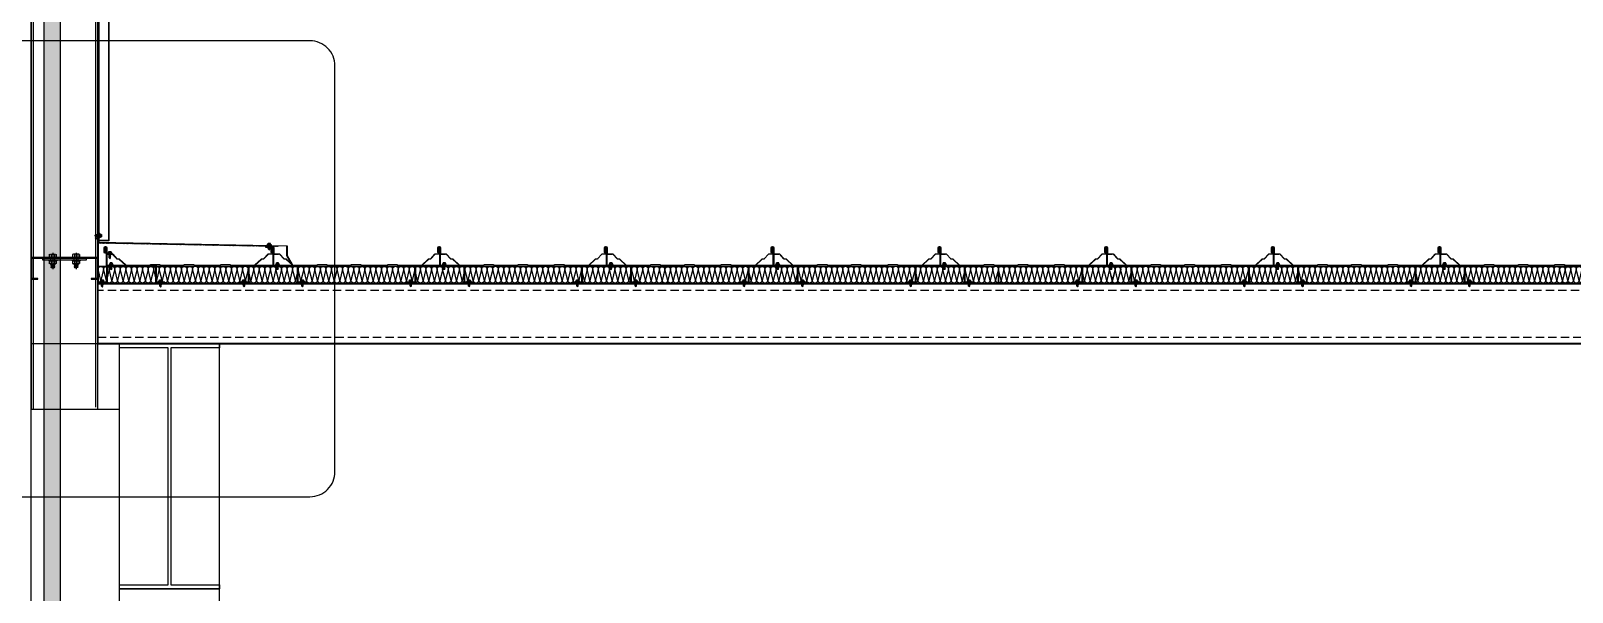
# Model space of a CAD drawing. Header units: inches. Extents: x 340055 to 349452, y -34649 to -30845.
# Drawn here: x 342243.97 to 342290.2, y -32416.53 to -32399.69 of the extents above; entities that cross this region are included whole.
import ezdxf

# ---------------------------------------------------------------- set-up
doc = ezdxf.new("R2010")
doc.units = ezdxf.units.IN
doc.header["$MEASUREMENT"] = 0
for name, pattern in [('CENTER2', [28.575, 19.05, -3.175, 3.175, -3.175]), ('DASHED2', [9.525, 6.35, -3.175]), ('HIDDEN', [0.375, 0.25, -0.125])]:
    doc.linetypes.add(name, pattern=pattern)
for name, color, linetype in [('2', 2, 'Continuous'), ('251', 251, 'Continuous'), ('3', 3, 'Continuous'), ('5', 5, 'Continuous'), ('8', 8, 'Continuous'), ('flashing', 6, 'Continuous'), ('FLAT BAR', 1, 'Continuous'), ('STRUCTURE', 1, 'Continuous')]:
    doc.layers.add(name, color=color, linetype=linetype)

# ---------------------------------------------------------------- blocks, each defined once
blk = doc.blocks.new('*U71')
at = {"layer": '251'}
h = blk.add_hatch(color=256, dxfattribs=at)
h.paths.add_polyline_path([(-0.053, -0.04), (-0.053, -0.043, -0.192582), (-0.048, -0.029, -0.192582), (-0.053, -0.014)])
h.paths.add_polyline_path([(-0.053, 0.014, -0.192582), (-0.048, 0.029, -0.192582), (-0.053, 0.043)])
h = blk.add_hatch(color=256, dxfattribs=at)
h.paths.add_polyline_path([(0.056, -0.04), (0.056, -0.043, -0.192582), (0.062, -0.029, -0.192582), (0.056, -0.014)])
h.paths.add_polyline_path([(0.056, 0.014, -0.192582), (0.062, 0.029, -0.192582), (0.056, 0.043)])
at = {"layer": '5', "linetype": 'CENTER2', "ltscale": 0.2}
blk.add_line((-0.077, 0), (0.194, 0), dxfattribs=at)
at = {"layer": '8'}
for p, q in [((-0.053, 0.04), (-0.053, -0.04)), ((-0.048, 0.058), (-0.006, 0.058)), ((-0.048, 0.029), (-0.006, 0.029)), ((0, 0.043), (0, -0.043)), ((0.044, 0.033), (0, 0.033)), ((0.044, -0.066), (0.044, 0.066)), ((0.044, 0.066), (0.056, 0.066)), ((0.056, -0.066), (0.056, 0.066)), ((0.056, 0.04), (0.056, -0.04)), ((0.062, 0.058), (0.103, 0.058)), ((0.062, 0.029), (0.103, 0.029)), ((0.109, 0.043), (0.109, -0.043)), ((0.117, 0.033), (0.109, 0.033)), ((0.121, 0.027), (0.117, 0.033)), ((0.117, 0.033), (0.117, -0.017)), ((0.117, -0.017), (0.121, 0.027)), ((0.127, 0.033), (0.121, 0.027)), ((0.131, 0.027), (0.127, 0.033)), ((0.164, 0.03), (0.161, 0.027)), ((0.169, 0.027), (0.164, 0.03)), ((0.166, -0.027), (0.167, 0)), ((0.169, 0), (0.167, 0)), ((0.167, 0), (0.169, 0)), ((0.169, 0.027), (0.169, -0.027)), ((-0.048, -0.029), (-0.006, -0.029)), ((-0.048, -0.029), (-0.006, -0.029)), ((-0.048, -0.058), (-0.006, -0.058)), ((0.044, -0.033), (0, -0.033)), ((0.044, -0.066), (0.056, -0.066)), ((0.062, -0.029), (0.103, -0.029)), ((0.062, -0.029), (0.103, -0.029)), ((0.062, -0.058), (0.103, -0.058)), ((0.12, -0.033), (0.109, -0.033)), ((0.126, -0.027), (0.12, -0.033)), ((0.16, -0.033), (0.156, -0.027)), ((0.166, -0.027), (0.16, -0.033)), ((0.166, -0.027), (0.169, -0.027))]:
    blk.add_line(p, q, dxfattribs=at)
for points in [[(0.136, -0.027), (0.13, -0.033), (0.126, -0.027), (0.131, 0.027), (0.137, 0.033), (0.141, 0.027)], [(0.146, -0.027), (0.14, -0.033), (0.136, -0.027), (0.141, 0.027), (0.147, 0.033), (0.151, 0.027)], [(0.156, -0.027), (0.15, -0.033), (0.146, -0.027), (0.151, 0.027), (0.157, 0.033), (0.161, 0.027)]]:
    blk.add_lwpolyline(points, close=True, dxfattribs=at)
for centre, start, end in [((-0.032, 0.043), 136.3972, 223.6028), ((-0.032, 0.014), 136.3972, 180), ((-0.021, 0.043), 316.3972, 43.6028), ((-0.021, 0.014), 0, 43.6028), ((0.077, 0.043), 136.3972, 223.6028), ((0.077, 0.014), 136.3972, 180), ((0.088, 0.043), 316.3972, 43.6028), ((0.088, 0.014), 0, 43.6028), ((-0.032, -0.014), 180, 223.6028), ((-0.032, -0.043), 136.3972, 223.6028), ((-0.021, -0.014), 316.3972, 0), ((-0.021, -0.043), 316.3972, 43.6028), ((0.077, -0.014), 180, 223.6028), ((0.077, -0.043), 136.3972, 223.6028), ((0.088, -0.014), 316.3972, 0), ((0.088, -0.043), 316.3972, 43.6028)]:
    blk.add_arc(centre, 0.0209, start, end, dxfattribs=at)
blk = doc.blocks.new('*U72')
at = {"layer": '251'}
h = blk.add_hatch(color=256, dxfattribs=at)
h.paths.add_polyline_path([(-0.053, -0.04), (-0.053, -0.043, -0.192582), (-0.048, -0.029, -0.192582), (-0.053, -0.014)])
h.paths.add_polyline_path([(-0.053, 0.014, -0.192582), (-0.048, 0.029, -0.192582), (-0.053, 0.043)])
h = blk.add_hatch(color=256, dxfattribs=at)
h.paths.add_polyline_path([(0.056, -0.04), (0.056, -0.043, -0.192582), (0.062, -0.029, -0.192582), (0.056, -0.014)])
h.paths.add_polyline_path([(0.056, 0.014, -0.192582), (0.062, 0.029, -0.192582), (0.056, 0.043)])
at = {"layer": '5', "linetype": 'CENTER2', "ltscale": 0.2}
blk.add_line((-0.077, 0), (0.194, 0), dxfattribs=at)
at = {"layer": '8'}
for p, q in [((-0.053, 0.04), (-0.053, -0.04)), ((-0.048, 0.058), (-0.006, 0.058)), ((-0.048, 0.029), (-0.006, 0.029)), ((0, 0.043), (0, -0.043)), ((0.044, 0.033), (0, 0.033)), ((0.044, -0.066), (0.044, 0.066)), ((0.044, 0.066), (0.056, 0.066)), ((0.056, -0.066), (0.056, 0.066)), ((0.056, 0.04), (0.056, -0.04)), ((0.062, 0.058), (0.103, 0.058)), ((0.062, 0.029), (0.103, 0.029)), ((0.109, 0.043), (0.109, -0.043)), ((0.117, 0.033), (0.109, 0.033)), ((0.121, 0.027), (0.117, 0.033)), ((0.117, 0.033), (0.117, -0.017)), ((0.117, -0.017), (0.121, 0.027)), ((0.127, 0.033), (0.121, 0.027)), ((0.131, 0.027), (0.127, 0.033)), ((0.164, 0.03), (0.161, 0.027)), ((0.169, 0.027), (0.164, 0.03)), ((0.166, -0.027), (0.167, 0)), ((0.169, 0), (0.167, 0)), ((0.167, 0), (0.169, 0)), ((0.169, 0.027), (0.169, -0.027)), ((-0.048, -0.029), (-0.006, -0.029)), ((-0.048, -0.029), (-0.006, -0.029)), ((-0.048, -0.058), (-0.006, -0.058)), ((0.044, -0.033), (0, -0.033)), ((0.044, -0.066), (0.056, -0.066)), ((0.062, -0.029), (0.103, -0.029)), ((0.062, -0.029), (0.103, -0.029)), ((0.062, -0.058), (0.103, -0.058)), ((0.12, -0.033), (0.109, -0.033)), ((0.126, -0.027), (0.12, -0.033)), ((0.16, -0.033), (0.156, -0.027)), ((0.166, -0.027), (0.16, -0.033)), ((0.166, -0.027), (0.169, -0.027))]:
    blk.add_line(p, q, dxfattribs=at)
for points in [[(0.136, -0.027), (0.13, -0.033), (0.126, -0.027), (0.131, 0.027), (0.137, 0.033), (0.141, 0.027)], [(0.146, -0.027), (0.14, -0.033), (0.136, -0.027), (0.141, 0.027), (0.147, 0.033), (0.151, 0.027)], [(0.156, -0.027), (0.15, -0.033), (0.146, -0.027), (0.151, 0.027), (0.157, 0.033), (0.161, 0.027)]]:
    blk.add_lwpolyline(points, close=True, dxfattribs=at)
for centre, start, end in [((-0.032, 0.043), 136.3972, 223.6028), ((-0.032, 0.014), 136.3972, 180), ((-0.021, 0.043), 316.3972, 43.6028), ((-0.021, 0.014), 0, 43.6028), ((0.077, 0.043), 136.3972, 223.6028), ((0.077, 0.014), 136.3972, 180), ((0.088, 0.043), 316.3972, 43.6028), ((0.088, 0.014), 0, 43.6028), ((-0.032, -0.014), 180, 223.6028), ((-0.032, -0.043), 136.3972, 223.6028), ((-0.021, -0.014), 316.3972, 0), ((-0.021, -0.043), 316.3972, 43.6028), ((0.077, -0.014), 180, 223.6028), ((0.077, -0.043), 136.3972, 223.6028), ((0.088, -0.014), 316.3972, 0), ((0.088, -0.043), 316.3972, 43.6028)]:
    blk.add_arc(centre, 0.0209, start, end, dxfattribs=at)
blk = doc.blocks.new('12')
at = {"color": 94, "ltscale": 50}
blk.add_lwpolyline([(319406.46, -42750.216), (319406.64, -42750.216), (319406.64, -42749.606), (319404.68, -42749.606), (319404.68, -42750.216), (319404.86, -42750.216), (319404.86, -42750.236), (319404.68, -42750.236, -0.414214), (319404.66, -42750.216), (319404.66, -42749.606, -0.414214), (319404.68, -42749.586), (319406.64, -42749.586, -0.414214), (319406.66, -42749.606), (319406.66, -42750.216, -0.414214), (319406.64, -42750.236), (319406.46, -42750.236), (319406.46, -42750.216)], format="xyb", dxfattribs=at)
at = {"layer": '5'}
blk.add_lwpolyline([(319405.01, -42749.666), (319406.31, -42749.666), (319406.31, -42749.606), (319405.01, -42749.606)], close=True, dxfattribs=at)
at = {"layer": '8', "color": 2}
for p, q in [((319404.72, -42754.082), (319404.72, -42721.781)), ((319406.6, -42721.781), (319406.6, -42754.142))]:
    blk.add_line(p, q, dxfattribs=at)
blk.add_lwpolyline([(319404.66, -42754.142), (319404.66, -42721.781), (319406.66, -42721.781), (319406.66, -42754.142)], dxfattribs=at)
blk.add_lwpolyline([(319404.01, -42752.178), (319406.66, -42752.178), (319406.66, -42754.142), (319404.01, -42754.142)], close=True, dxfattribs=at)
at = {"layer": '251', "color": 147, "yscale": 1.799999999999272}
for name, p, xscale, zscale, rotation in [('*U71', (319405.31, -42749.586), -1.799999999999272, 1.8, 90.00000005187859), ('*U72', (319406.01, -42749.586), 1.799999999999272, 1.799999999999272, 269.9999999481214)]:
    blk.add_blockref(name, p, dxfattribs=dict(at, xscale=xscale, zscale=zscale, rotation=rotation))
blk = doc.blocks.new('Short_Self_drilling')
at = {"layer": 'STRUCTURE', "color": 1, "linetype": 'Continuous'}
for p, q in [((6.4, 1.7), (-6.4, 1.7)), ((5.1, 3.8), (-5.1, 3.8)), ((-2.6, 2.9), (-5.1, 2.9)), ((-3.4, 3.8), (-3.4, 6.8)), ((3, 7.2), (-3, 7.2)), ((2.6, 2.9), (-2.6, 2.9)), ((-2.1, 2.8), (-2.1, 2.9)), ((6.3, 0), (0, 0)), ((2.2, 2.8), (2.2, 2.9)), ((2.2, -0.5), (2.2, 0)), ((5.1, 2.9), (2.6, 2.9)), ((3.4, 3.8), (3.4, 6.8)), ((3, -1.2), (-2.7, -0.2)), ((3, -2.7), (-2.7, -1.8)), ((3, -4.2), (-2.7, -3.3)), ((3, -5.8), (-2.7, -4.8)), ((3, -7.3), (-2.7, -6.3)), ((-1.9, -8), (-2.7, -7.9)), ((-2.1, -1.4), (-2.1, -0.9)), ((-2.1, -2.9), (-2.1, -2.4)), ((-2.1, -4.4), (-2.1, -3.9)), ((-2.1, -6), (-2.1, -5.4)), ((-2.1, -7.5), (-2.1, -7)), ((-2.1, -12.3), (-2.1, -8.5)), ((3, -8.8), (-1.1, -8.1)), ((2.1, -12.3), (2.1, -9.1)), ((2.2, -2), (2.2, -1.5)), ((2.2, -3.6), (2.2, -3)), ((2.2, -5.1), (2.2, -4.6)), ((2.2, -6.6), (2.2, -6.1)), ((2.2, -8.1), (2.2, -7.6))]:
    blk.add_line(p, q, dxfattribs=at)
blk.add_lwpolyline([(6.4, 1.3), (6.4, 1.7), (2.1, 2.8), (-2.1, 2.8), (-6.4, 1.7), (-6.4, 1.3)], close=True, dxfattribs=at)
for points in [[(-6.4, 1.3, -0.088869), (-6.3, 0), (0, 0)], [(-0.1, 3.8), (-0.3, 6.2, 0.338878), (-3.1, 6.2), (-3.3, 3.8)], [(3.3, 3.8), (3.1, 6.2, 0.338878), (0.3, 6.2), (0.1, 3.8)], [(2.1, -12.3), (0.2, -14.2, -0.333596), (-0.2, -14.2), (-2.1, -12.3)], [(-0.1, -14), (-1, -12.2, -0.148657), (-1.4, -11.2), (-2, -7.7, -0.815006), (-1.2, -7.8, 0.150833), (-0.8, -8.7)], [(2.1, -12.3), (1.7, -11.7, 0.52242), (0.9, -11.7), (-0.2, -14.2)]]:
    blk.add_lwpolyline(points, format="xyb", dxfattribs=at)
for points in [[(3, -1.2), (2.2, -1.5), (-2.1, -0.8), (-2.7, -0.2), (-2.4, 0)], [(3, -2.7), (2.2, -3), (-2.1, -2.4), (-2.7, -1.8), (-2.1, -1.4), (2.2, -2), (3, -2.7)], [(3, -4.2), (2.2, -4.6), (-2.1, -3.9), (-2.7, -3.3), (-2.1, -2.9), (2.2, -3.6), (3, -4.2)], [(3, -5.8), (2.2, -6.1), (-2.1, -5.4), (-2.7, -4.8), (-2.1, -4.4), (2.2, -5.1), (3, -5.8)], [(3, -7.3), (2.2, -7.6), (-2.1, -7), (-2.7, -6.3), (-2.1, -6), (2.2, -6.6), (3, -7.3)], [(-1.8, -8.5), (-2.1, -8.5), (-2.7, -7.9), (-2.1, -7.5), (-1.8, -7.5)], [(-1.3, -7.6), (2.2, -8.1), (3, -8.8)], [(-1.2, 0), (2.2, -0.5), (3, -1.2)], [(3, -8.8), (2.2, -9.1), (-0.8, -8.7)]]:
    blk.add_lwpolyline(points, dxfattribs=at)
for centre, radius, start, end in [((-5, 3.3), 0.455, 109.7949, 250.2674), ((-3, 6.8), 0.429, 90.0311, 180.0311), ((3, 6.8), 0.429, 0.0311, 90.0311), ((5.1, 3.3), 0.435, 279.7276, 80.3347), ((10, 0.2), 3.74, 162.2963, 182.6103)]:
    blk.add_arc(centre, radius, start, end, dxfattribs=at)
blk = doc.blocks.new('A$C5F901649')
at = {"color": 3, "ltscale": 15}
blk.add_lwpolyline([(39.2, 32.6), (34, 32.6, -0.414214), (33.7, 32.9), (33.7, 38.9, 1), (31.7, 38.9), (31.7, 34.1, 0.564916), (32.7, 34.1), (32.7, 36.8), (33, 36.8), (33, 34.1, -0.737932), (31.3, 34.1), (31.3, 38.9, -1), (34, 38.9), (34, 32.9), (39.2, 32.9, -0.207596), (39.9, 32.6), (44.2, 28, 0.207596), (44.5, 27.9), (45.8, 27.9, -0.246585), (46.6, 27.5), (52.9, 21.7, 0.246585), (53.2, 21.6), (76.4, 21.6, 0.095415), (76.5, 21.6), (77.9, 22.2, -0.095415), (78.3, 22.2), (86.4, 22.2, -0.095415), (86.7, 22.2), (88.2, 21.6, 0.095415), (88.3, 21.6), (110.2, 21.6, 0.095415), (110.3, 21.6), (111.8, 22.2, -0.095415), (112.1, 22.2), (120.2, 22.2, -0.095415), (120.6, 22.2), (122, 21.6, 0.095415), (122.1, 21.6), (146.7, 21.6, 0.095415), (146.8, 21.6), (148.3, 22.2, -0.095415), (148.6, 22.2), (156.7, 22.2, -0.095415), (157.1, 22.2), (158.5, 21.6, 0.095415), (158.6, 21.6), (181.8, 21.6, 0.246585), (182.1, 21.7), (188.4, 27.5, -0.246585), (189.2, 27.9), (190.5, 27.9, 0.207596), (190.8, 28), (195.1, 32.6, -0.207596), (195.8, 32.9), (200, 32.9), (200, 38.9, 1), (199.3, 38.9), (199.3, 34.9, 1), (199.5, 34.9, -0.067331), (199.4, 35.9), (199.4, 37.3), (199.7, 37.3), (199.7, 36, 0.039103), (199.9, 34.9, -1), (199, 34.9), (199, 38.9, -1), (200.3, 38.9), (200.3, 32.9, -0.414214), (200, 32.6), (195.8, 32.6, 0.207596), (195.3, 32.4), (191, 27.8, -0.207596), (190.5, 27.6), (189.2, 27.6, 0.246585), (188.6, 27.3), (182.4, 21.5, -0.246585), (181.8, 21.2), (158.6, 21.2, -0.095415), (158.4, 21.3), (157, 21.9, 0.095415), (156.7, 21.9), (148.6, 21.9, 0.095415), (148.4, 21.9), (147, 21.3, -0.095415), (146.7, 21.2), (122.1, 21.2, -0.095415), (121.9, 21.3), (120.5, 21.9, 0.095415), (120.2, 21.9), (112.1, 21.9, 0.095415), (111.9, 21.9), (110.5, 21.3, -0.095415), (110.2, 21.2), (88.3, 21.2, -0.095415), (88, 21.3), (86.6, 21.9, 0.095415), (86.4, 21.9), (78.3, 21.9, 0.095415), (78, 21.9), (76.6, 21.3, -0.095415), (76.4, 21.2), (53.2, 21.2, -0.246585), (52.6, 21.5), (46.4, 27.3, 0.246585), (45.8, 27.6), (44.5, 27.6, -0.207596), (44, 27.8), (39.7, 32.4, 0.207596)], format="xyb", close=True, dxfattribs=at)
at = {"layer": 'FLAT BAR'}
blk.add_lwpolyline([(33.3, 38.9, 1), (32, 38.9), (32, 35), (31.7, 35), (31.7, 38.9, -1), (33.7, 38.9), (33.7, 32.6), (38.8, 32.6), (38.8, 32.2), (33.7, 32.2), (33.7, 21.6), (41.8, 21.6), (41.8, 21.2), (33.3, 21.2)], format="xyb", close=True, dxfattribs=at)
at = {"layer": 'FLAT BAR', "linetype": 'Continuous'}
blk.add_lwpolyline([(66.7, 4.6), (58.3, 4.6), (58.3, 21.2), (8.3, 21.2), (8.3, 4.6), (0, 4.6), (0, 3.6), (9.3, 3.6), (9.3, 20.2), (57.3, 20.2), (57.3, 3.6), (66.7, 3.6)], close=True, dxfattribs=at)
at = {"color": 1}
for p, xscale, yscale, zscale, rotation in [((37.7, 21.6), 0.3199999990920701, 0.3199999990920701, 0.3199999990920701, 359.9688729036745), ((4.2, 4.6), -0.3200000000824856, 0.3199999998323619, 0.32, 0.03112738804631476), ((62.5, 4.6), -0.3200000000824856, 0.3199999998323619, 0.32, 0.03112738804631476)]:
    blk.add_blockref('Short_Self_drilling', p, dxfattribs=dict(at, xscale=xscale, yscale=yscale, zscale=zscale, rotation=rotation))
blk = doc.blocks.new('HFR-1')
at = {"layer": 'STRUCTURE', "color": 1, "linetype": 'Continuous'}
for p, q in [((-5.5, 0), (5.5, 0)), ((-5.2, 0.8), (-3.4, 1.5)), ((5.2, 0.8), (3.4, 1.5)), ((-2.4, -1.2), (-3, -1.6)), ((-3, -1.6), (-2.4, -1.9)), ((-2.4, -1.9), (-3, -2.3)), ((-3, -2.3), (-2.4, -2.6)), ((-2.4, -2.6), (-3, -3)), ((-3, -3), (-2.4, -3.3)), ((-2.4, -3.3), (-3, -3.7)), ((-3, -3.7), (-2.4, -4.1)), ((-2.4, -4.1), (-3, -4.4)), ((-3, -4.4), (-2.4, -4.8)), ((-2.4, -4.8), (-3, -5.1)), ((-3, -5.1), (-2.4, -5.5)), ((-2.4, -5.5), (-3, -5.8)), ((-3, -5.8), (-2.4, -6.2)), ((-2.4, -6.2), (-3, -6.6)), ((-3, -6.6), (-2.4, -6.9)), ((-2.4, -6.9), (-3, -7.3)), ((-3, -7.3), (-2.4, -7.6)), ((-2.4, -7.6), (-3, -8)), ((-3, -8), (-2.4, -8.3)), ((-2.4, -8.3), (-3, -8.7)), ((-3, -8.7), (-2.4, -9)), ((-2.4, -9), (-3, -9.4)), ((-3, -9.4), (-2.4, -9.7)), ((-2.4, -9.7), (-3, -10.1)), ((-3, -10.1), (-2.4, -10.5)), ((-2.4, -10.5), (-3, -10.8)), ((-3, -10.8), (-2.4, -11.2)), ((-2.4, -11.2), (-3, -11.5)), ((-3, -11.5), (-2.4, -11.9)), ((-2.9, -1.6), (2.9, -1.4)), ((-2.9, -2.3), (2.9, -2.1)), ((-2.9, -3), (2.9, -2.8)), ((-2.9, -3.7), (2.9, -3.6)), ((-2.9, -4.4), (2.9, -4.3)), ((-2.9, -5.1), (2.9, -5)), ((-2.9, -5.9), (2.9, -5.7)), ((-2.9, -6.6), (2.9, -6.4)), ((-2.9, -7.3), (2.9, -7.1)), ((-2.9, -8), (2.9, -7.8)), ((-2.9, -8.7), (2.9, -8.5)), ((-2.9, -9.4), (2.9, -9.2)), ((-2.9, -10.1), (1.5, -10)), ((-2.9, -10.8), (1.3, -10.7)), ((-2.9, -11.5), (0.9, -11.4)), ((-2.5, -17.4), (-2.5, -11.8)), ((-2.5, -17.4), (-2, -16.7)), ((-2.5, -17.4), (-0.2, -19.7)), ((2.4, -1.1), (-2.4, -1.2)), ((2.4, -1.8), (-2.4, -1.9)), ((-2.4, -1.9), (2.4, -1.8)), ((-2.4, -2.6), (2.4, -2.5)), ((2.4, -2.5), (-2.4, -2.6)), ((-2.4, -3.3), (2.4, -3.2)), ((2.4, -3.2), (-2.4, -3.3)), ((-2.4, -4.1), (2.4, -3.9)), ((2.4, -3.9), (-2.4, -4.1)), ((-2.4, -4.8), (2.4, -4.6)), ((2.4, -4.6), (-2.4, -4.8)), ((-2.4, -5.5), (2.4, -5.3)), ((2.4, -5.3), (-2.4, -5.5)), ((-2.4, -6.2), (2.4, -6)), ((2.4, -6), (-2.4, -6.2)), ((-2.4, -6.9), (2.4, -6.8)), ((2.4, -6.8), (-2.4, -6.9)), ((-2.4, -7.6), (2.4, -7.5)), ((2.4, -7.5), (-2.4, -7.6)), ((-2.4, -8.3), (2.4, -8.2)), ((2.4, -8.2), (-2.4, -8.3)), ((-2.4, -9), (2.4, -8.9)), ((2.4, -8.9), (-2.4, -9)), ((-2.4, -9.7), (2.4, -9.6)), ((2.4, -9.6), (-2.4, -9.7)), ((1.4, -10.3), (-2.4, -10.5)), ((-2.4, -10.5), (1.4, -10.3)), ((-2.4, -11.2), (1.1, -11.1)), ((1.1, -11.1), (-2.4, -11.2)), ((-2.4, -11.9), (0.4, -11.8)), ((-1, -16.7), (0.2, -19.7)), ((0.1, -19.4), (1.2, -17.3)), ((0.2, -19.7), (2.5, -17.4)), ((1.6, -16.1), (2.3, -10.2)), ((2.2, -10), (2.9, -10)), ((2.2, -11), (2.4, -11)), ((2.4, -11), (2.2, -11)), ((2.2, -11.4), (2.9, -11.4)), ((2.2, -11.7), (2.4, -11.7)), ((2.4, -10.3), (2.3, -10.3)), ((2.3, -10.3), (2.4, -10.3)), ((2.3, -10.7), (2.9, -10.7)), ((2.9, -1.4), (2.4, -1.1)), ((2.4, -1.8), (2.9, -1.4)), ((2.9, -2.1), (2.4, -1.8)), ((2.4, -2.5), (2.9, -2.1)), ((2.9, -2.8), (2.4, -2.5)), ((2.4, -3.2), (2.9, -2.8)), ((2.9, -3.6), (2.4, -3.2)), ((2.4, -3.9), (2.9, -3.6)), ((2.9, -4.3), (2.4, -3.9)), ((2.4, -4.6), (2.9, -4.3)), ((2.9, -5), (2.4, -4.6)), ((2.4, -5.3), (2.9, -5)), ((2.9, -5.7), (2.4, -5.3)), ((2.4, -6), (2.9, -5.7)), ((2.9, -6.4), (2.4, -6)), ((2.4, -6.8), (2.9, -6.4)), ((2.9, -7.1), (2.4, -6.8)), ((2.4, -7.5), (2.9, -7.1)), ((2.9, -7.8), (2.4, -7.5)), ((2.4, -8.2), (2.9, -7.8)), ((2.9, -8.5), (2.4, -8.2)), ((2.4, -8.9), (2.9, -8.5)), ((2.9, -9.2), (2.4, -8.9)), ((2.4, -9.6), (2.9, -9.2)), ((2.9, -10), (2.4, -9.6)), ((2.4, -10.3), (2.9, -10)), ((2.9, -10.7), (2.4, -10.3)), ((2.4, -11), (2.9, -10.7)), ((2.9, -11.4), (2.4, -11)), ((2.4, -11.7), (2.9, -11.4)), ((2.5, -17.4), (2.5, -11.7))]:
    blk.add_line(p, q, dxfattribs=at)
at = {"layer": 'STRUCTURE', "color": 1, "linetype": 'Continuous', "ltscale": 8}
for p in [(-3.4, 1.5), (3.4, 1.5)]:
    blk.add_line(p, (0, 1.5), dxfattribs=at)
at = {"layer": 'STRUCTURE', "color": 1, "linetype": 'DASHED2'}
for p in [(-1.9, 1.5), (1.9, 1.5)]:
    blk.add_line(p, (0, 0), dxfattribs=at)
at = {"layer": 'STRUCTURE', "color": 1, "linetype": 'Continuous', "ltscale": 8}
for centre, start, end in [((-4.7, 0.2), 130.41001, 194.80618), ((4.7, 0.2), 345.19382, 49.58999)]:
    blk.add_arc(centre, 0.801, start, end, dxfattribs=at)
at = {"layer": 'STRUCTURE', "color": 1, "linetype": 'Continuous'}
for centre, radius, start, end in [((-7.3, -9), 9.14, 58.06501, 78.8402), ((5.1, -3.8), 3.83, 84.20393, 134.36205), ((-1.5, -17.1), 0.59, 34.23018, 144.5641), ((0, -19.4), 0.331, 231.63478, 305.42875), ((-0.5, -10.1), 1.93, 296.60409, 355.39217), ((-0.6, -16), 2.2, 324.00482, 357.82685), ((1.9, -10.3), 0.444, 15.97616, 172.6971)]:
    blk.add_arc(centre, radius, start, end, dxfattribs=at)
blk = doc.blocks.new('A$C67844AE1')
at = {"color": 3, "ltscale": 15}
blk.add_lwpolyline([(0.236, 0.467), (0.08, 0.467, -0.414214), (0.07, 0.477), (0.07, 0.657, 1), (0.01, 0.657), (0.01, 0.513, 0.564916), (0.04, 0.513), (0.04, 0.592), (0.05, 0.592), (0.05, 0.513, -0.737932), (0, 0.513), (0, 0.657, -1), (0.08, 0.657), (0.08, 0.477), (0.236, 0.477, -0.207596), (0.258, 0.467), (0.386, 0.33, 0.207596), (0.394, 0.327), (0.434, 0.327, -0.246585), (0.459, 0.314), (0.647, 0.142, 0.246585), (0.655, 0.137), (1.351, 0.137, 0.095415), (1.355, 0.138), (1.398, 0.155, -0.095415), (1.409, 0.157), (1.651, 0.157, -0.095415), (1.662, 0.155), (1.705, 0.138, 0.095415), (1.709, 0.137), (2.366, 0.137, 0.095415), (2.37, 0.138), (2.413, 0.155, -0.095415), (2.424, 0.157), (2.666, 0.157, -0.095415), (2.677, 0.155), (2.72, 0.138, 0.095415), (2.724, 0.137), (3.461, 0.137, 0.095415), (3.465, 0.138), (3.508, 0.155, -0.095415), (3.519, 0.157), (3.761, 0.157, -0.095415), (3.772, 0.155), (3.815, 0.138, 0.095415), (3.819, 0.137), (4.514, 0.137, 0.246585), (4.523, 0.142), (4.711, 0.314, -0.246585), (4.735, 0.327), (4.776, 0.327, 0.207596), (4.784, 0.33), (4.912, 0.467, -0.207596), (4.934, 0.477), (5.06, 0.477), (5.06, 0.657, 1), (5.04, 0.657), (5.04, 0.537, 1), (5.046, 0.537, -0.067331), (5.041, 0.568), (5.041, 0.609), (5.05, 0.609), (5.05, 0.569, 0.039103), (5.056, 0.537, -1), (5.03, 0.537), (5.03, 0.657, -1), (5.07, 0.657), (5.07, 0.477, -0.414214), (5.06, 0.467), (4.934, 0.467, 0.207596), (4.919, 0.461), (4.791, 0.324, -0.207596), (4.776, 0.317), (4.735, 0.317, 0.246585), (4.719, 0.309), (4.531, 0.136, -0.246585), (4.514, 0.127), (3.819, 0.127, -0.095415), (3.811, 0.129), (3.769, 0.146, 0.095415), (3.761, 0.147), (3.519, 0.147, 0.095415), (3.511, 0.146), (3.469, 0.129, -0.095415), (3.461, 0.127), (2.724, 0.127, -0.095415), (2.716, 0.129), (2.674, 0.146, 0.095415), (2.666, 0.147), (2.424, 0.147, 0.095415), (2.416, 0.146), (2.374, 0.129, -0.095415), (2.366, 0.127), (1.709, 0.127, -0.095415), (1.701, 0.129), (1.659, 0.146, 0.095415), (1.651, 0.147), (1.409, 0.147, 0.095415), (1.401, 0.146), (1.359, 0.129, -0.095415), (1.351, 0.127), (0.655, 0.127, -0.246585), (0.639, 0.136), (0.451, 0.309, 0.246585), (0.434, 0.317), (0.394, 0.317, -0.207596), (0.379, 0.324), (0.251, 0.461, 0.207596)], format="xyb", close=True, dxfattribs=at)
at = {"layer": 'FLAT BAR'}
blk.add_lwpolyline([(0.07, 0.657, 1), (0.03, 0.657), (0.03, 0.541), (0.02, 0.541), (0.02, 0.657, -1), (0.08, 0.657), (0.08, 0.467), (0.235, 0.467), (0.235, 0.457), (0.08, 0.457), (0.08, 0.137), (0.325, 0.137), (0.325, 0.127), (0.07, 0.127)], format="xyb", close=True, dxfattribs=at)
at = {"color": 1, "xscale": 0.009599999951805768, "yscale": 0.009599999951805768, "zscale": 0.009599999951805768, "rotation": 359.9688729209767}
blk.add_blockref('Short_Self_drilling', (0.212, 0.137), dxfattribs=at)
blk = doc.blocks.new('A$C2213260D')
at = {"color": 9, "ltscale": 0.5}
for points in [[(0, 8.33, -1), (3.33, 8.33), (1.67, 1.67)], [(6.67, 8.33), (5, 1.67), (3.33, 8.33, -1)], [(6.67, 8.33, -1), (10, 8.33), (8.33, 1.67)], [(10, 8.33, -1), (13.33, 8.33), (11.67, 1.67)], [(16.67, 8.33), (15, 1.67), (13.33, 8.33, -1)], [(16.67, 8.33, -1), (20, 8.33), (18.33, 1.67)], [(20, 8.33, -1), (23.33, 8.33), (21.67, 1.67)], [(26.67, 8.33), (25, 1.67), (23.33, 8.33, -1)], [(26.66, 8.46, -1), (30, 8.46), (28.33, 1.8)], [(30, 8.33, -1), (33.33, 8.33), (31.67, 1.67)], [(36.67, 8.33), (35, 1.67), (33.33, 8.33, -1)], [(36.67, 8.33, -1), (40, 8.33), (38.33, 1.67)], [(40, 8.33, -1), (43.33, 8.33), (41.67, 1.67)], [(46.67, 8.33), (45, 1.67), (43.33, 8.33, -1)], [(46.67, 8.33, -1), (50, 8.33), (48.33, 1.67)], [(50, 8.33, -1), (53.33, 8.33), (51.67, 1.67)], [(56.67, 8.33), (55, 1.67), (53.33, 8.33, -1)], [(56.66, 8.46, -1), (60, 8.46), (58.33, 1.8)], [(60, 8.33, -1), (63.33, 8.33), (61.67, 1.67)], [(66.67, 8.33), (65, 1.67), (63.33, 8.33, -1)], [(66.67, 8.33, -1), (70, 8.33), (68.33, 1.67)], [(70, 8.33, -1), (73.33, 8.33), (71.67, 1.67)], [(76.67, 8.33), (75, 1.67), (73.33, 8.33, -1)], [(76.67, 8.33, -1), (80, 8.33), (78.33, 1.67)], [(80, 8.33, -1), (83.33, 8.33), (81.67, 1.67)], [(86.67, 8.33), (85, 1.67), (83.33, 8.33, -1)], [(86.66, 8.46, -1), (90, 8.46), (88.33, 1.8)], [(90, 8.33, -1), (93.33, 8.33), (91.67, 1.67)], [(96.67, 8.33), (95, 1.67), (93.33, 8.33, -1)], [(96.67, 8.33, -1), (100, 8.33), (98.33, 1.67)], [(100, 8.33, -1), (103.33, 8.33), (101.67, 1.67)], [(106.67, 8.33), (105, 1.67), (103.33, 8.33, -1)], [(106.67, 8.33, -1), (110, 8.33), (108.33, 1.67)], [(110, 8.33, -1), (113.33, 8.33), (111.67, 1.67)], [(116.67, 8.33), (115, 1.67), (113.33, 8.33, -1)], [(116.66, 8.46, -1), (120, 8.46), (118.33, 1.8)], [(120, 8.33, -1), (123.33, 8.33), (121.67, 1.67)], [(126.67, 8.33), (125, 1.67), (123.33, 8.33, -1)], [(126.67, 8.33, -1), (130, 8.33), (128.33, 1.67)], [(130, 8.33, -1), (133.33, 8.33), (131.67, 1.67)], [(136.67, 8.33), (135, 1.67), (133.33, 8.33, -1)], [(136.67, 8.33, -1), (140, 8.33), (138.33, 1.67)], [(140, 8.33, -1), (143.33, 8.33), (141.67, 1.67)], [(146.67, 8.33), (145, 1.67), (143.33, 8.33, -1)], [(146.66, 8.46, -1), (150, 8.46), (148.33, 1.8)], [(150, 8.33, -1), (153.33, 8.33), (151.67, 1.67)], [(156.67, 8.33), (155, 1.67), (153.33, 8.33, -1)], [(156.67, 8.33, -1), (160, 8.33), (158.33, 1.67)], [(160, 8.33, -1), (163.33, 8.33), (161.67, 1.67)], [(166.67, 8.33), (165, 1.67), (163.33, 8.33, -1)], [(166.67, 8.33, -1), (170, 8.33), (168.33, 1.67)], [(170, 8.33, -1), (173.33, 8.33), (171.67, 1.67)], [(176.67, 8.33), (175, 1.67), (173.33, 8.33, -1)], [(176.66, 8.46, -1), (180, 8.46), (178.33, 1.8)], [(180, 8.33, -1), (183.33, 8.33), (181.67, 1.67)], [(186.67, 8.33), (185, 1.67), (183.33, 8.33, -1)], [(186.67, 8.33, -1), (190, 8.33), (188.33, 1.67)], [(190, 8.33, -1), (193.33, 8.33), (191.67, 1.67)], [(196.67, 8.33), (195, 1.67), (193.33, 8.33, -1)], [(196.67, 8.33, -1), (200, 8.33), (198.33, 1.67)], [(200, 8.33, -1), (203.33, 8.33), (201.67, 1.67)], [(206.67, 8.33), (205, 1.67), (203.33, 8.33, -1)], [(206.66, 8.46, -1), (210, 8.46), (208.33, 1.8)], [(210, 8.33, -1), (213.33, 8.33), (211.67, 1.67)], [(216.67, 8.33), (215, 1.67), (213.33, 8.33, -1)], [(216.67, 8.33, -1), (220, 8.33), (218.33, 1.67)], [(220, 8.33, -1), (223.33, 8.33), (221.67, 1.67)], [(226.67, 8.33), (225, 1.67), (223.33, 8.33, -1)], [(226.67, 8.33, -1), (230, 8.33), (228.33, 1.67)], [(230, 8.33, -1), (233.33, 8.33), (231.67, 1.67)], [(236.67, 8.33), (235, 1.67), (233.33, 8.33, -1)], [(236.66, 8.46, -1), (240, 8.46), (238.33, 1.8)], [(240, 8.33, -1), (243.33, 8.33), (241.67, 1.67)], [(246.67, 8.33), (245, 1.67), (243.33, 8.33, -1)], [(246.67, 8.33, -1), (250, 8.33), (248.33, 1.67)], [(250, 8.33, -1), (253.33, 8.33), (251.67, 1.67)], [(256.67, 8.33), (255, 1.67), (253.33, 8.33, -1)], [(256.67, 8.33, -1), (260, 8.33), (258.33, 1.67)], [(260, 8.33, -1), (263.33, 8.33), (261.67, 1.67)], [(266.67, 8.33), (265, 1.67), (263.33, 8.33, -1)], [(266.66, 8.46, -1), (270, 8.46), (268.33, 1.8)], [(270, 8.33, -1), (273.33, 8.33), (271.67, 1.67)], [(276.67, 8.33), (275, 1.67), (273.33, 8.33, -1)], [(276.67, 8.33, -1), (280, 8.33), (278.33, 1.67)], [(280, 8.33, -1), (283.33, 8.33), (281.67, 1.67)], [(286.67, 8.33), (285, 1.67), (283.33, 8.33, -1)], [(286.67, 8.33, -1), (290, 8.33), (288.33, 1.67)], [(290, 8.33, -1), (293.33, 8.33), (291.67, 1.67)], [(296.67, 8.33), (295, 1.67), (293.33, 8.33, -1)], [(296.66, 8.46, -1), (300, 8.46), (298.33, 1.8)], [(300, 8.33, -1), (303.33, 8.33), (301.67, 1.67)], [(306.67, 8.33), (305, 1.67), (303.33, 8.33, -1)], [(306.67, 8.33, -1), (310, 8.33), (308.33, 1.67)], [(310, 8.33, -1), (313.33, 8.33), (311.67, 1.67)], [(316.67, 8.33), (315, 1.67), (313.33, 8.33, -1)], [(316.67, 8.33, -1), (320, 8.33), (318.33, 1.67)], [(320, 8.33, -1), (323.33, 8.33), (321.67, 1.67)], [(326.67, 8.33), (325, 1.67), (323.33, 8.33, -1)], [(326.66, 8.46, -1), (330, 8.46), (328.33, 1.8)], [(330, 8.33, -1), (333.33, 8.33), (331.67, 1.67)], [(333.33, 8.33, -1), (336.67, 8.33), (335, 1.67)], [(336.67, 8.2, -1), (340.01, 8.2), (338.34, 1.54)], [(340.01, 8.2, -1), (343.34, 8.2), (341.67, 1.54)]]:
    blk.add_lwpolyline(points, format="xyb", close=True, dxfattribs=at)
for points in [[(8.33, 1.67, -1), (5, 1.67, -1), (1.67, 1.67, -0.414214), (0, 0, -0.414214)], [(18.33, 1.67, -1), (15, 1.67, -1), (11.67, 1.67, -1), (8.33, 1.67)], [(30, 0, -0.414214), (28.33, 1.67, -1), (25, 1.67, -1), (21.67, 1.67, -1), (18.33, 1.67)], [(38.33, 1.67, -1), (35, 1.67, -1), (31.67, 1.67, -0.414214), (30, 0, -0.414214)], [(48.33, 1.67, -1), (45, 1.67, -1), (41.67, 1.67, -1), (38.33, 1.67)], [(60, 0, -0.414214), (58.33, 1.67, -1), (55, 1.67, -1), (51.67, 1.67, -1), (48.33, 1.67)], [(68.33, 1.67, -1), (65, 1.67, -1), (61.67, 1.67, -0.414214), (60, 0, -0.414214)], [(78.33, 1.67, -1), (75, 1.67, -1), (71.67, 1.67, -1), (68.33, 1.67)], [(90, 0, -0.414214), (88.33, 1.67, -1), (85, 1.67, -1), (81.67, 1.67, -1), (78.33, 1.67)], [(98.33, 1.67, -1), (95, 1.67, -1), (91.67, 1.67, -0.414214), (90, 0, -0.414214)], [(108.33, 1.67, -1), (105, 1.67, -1), (101.67, 1.67, -1), (98.33, 1.67)], [(120, 0, -0.414214), (118.33, 1.67, -1), (115, 1.67, -1), (111.67, 1.67, -1), (108.33, 1.67)], [(128.33, 1.67, -1), (125, 1.67, -1), (121.67, 1.67, -0.414214), (120, 0, -0.414214)], [(138.33, 1.67, -1), (135, 1.67, -1), (131.67, 1.67, -1), (128.33, 1.67)], [(150, 0, -0.414214), (148.33, 1.67, -1), (145, 1.67, -1), (141.67, 1.67, -1), (138.33, 1.67)], [(158.33, 1.67, -1), (155, 1.67, -1), (151.67, 1.67, -0.414214), (150, 0, -0.414214)], [(168.33, 1.67, -1), (165, 1.67, -1), (161.67, 1.67, -1), (158.33, 1.67)], [(180, 0, -0.414214), (178.33, 1.67, -1), (175, 1.67, -1), (171.67, 1.67, -1), (168.33, 1.67)], [(188.33, 1.67, -1), (185, 1.67, -1), (181.67, 1.67, -0.414214), (180, 0, -0.414214)], [(198.33, 1.67, -1), (195, 1.67, -1), (191.67, 1.67, -1), (188.33, 1.67)], [(210, 0, -0.414214), (208.33, 1.67, -1), (205, 1.67, -1), (201.67, 1.67, -1), (198.33, 1.67)], [(218.33, 1.67, -1), (215, 1.67, -1), (211.67, 1.67, -0.414214), (210, 0, -0.414214)], [(228.33, 1.67, -1), (225, 1.67, -1), (221.67, 1.67, -1), (218.33, 1.67)], [(240, 0, -0.414214), (238.33, 1.67, -1), (235, 1.67, -1), (231.67, 1.67, -1), (228.33, 1.67)], [(248.33, 1.67, -1), (245, 1.67, -1), (241.67, 1.67, -0.414214), (240, 0, -0.414214)], [(258.33, 1.67, -1), (255, 1.67, -1), (251.67, 1.67, -1), (248.33, 1.67)], [(270, 0, -0.414214), (268.33, 1.67, -1), (265, 1.67, -1), (261.67, 1.67, -1), (258.33, 1.67)], [(278.33, 1.67, -1), (275, 1.67, -1), (271.67, 1.67, -0.414214), (270, 0, -0.414214)], [(288.33, 1.67, -1), (285, 1.67, -1), (281.67, 1.67, -1), (278.33, 1.67)], [(300, 0, -0.414214), (298.33, 1.67, -1), (295, 1.67, -1), (291.67, 1.67, -1), (288.33, 1.67)], [(308.33, 1.67, -1), (305, 1.67, -1), (301.67, 1.67, -0.414214), (300, 0, -0.414214)], [(318.33, 1.67, -1), (315, 1.67, -1), (311.67, 1.67, -1), (308.33, 1.67)], [(330, 0, -0.414214), (328.33, 1.67, -1), (325, 1.67, -1), (321.67, 1.67, -1), (318.33, 1.67)], [(338.33, 1.67, -1), (335, 1.67, -1), (331.67, 1.67, -0.414214), (330, 0, -0.414214)], [(341.67, 1.54, -1), (338.34, 1.54)]]:
    blk.add_lwpolyline(points, format="xyb", dxfattribs=at)

msp = doc.modelspace()

# ---------------------------------------------------------------- hatches: boundary and pattern name
h = msp.add_hatch()
h.set_pattern_fill('HOUND', color=8, scale=0.45, angle=90, style=0)
h.set_pattern_definition([(90, (341212.059656, -42481.076566), (-0.028125, 0.1125), [0.45, -0.225]), (180, (341212.059656, -42481.076566), (0.1125, -0.028125), [0.45, -0.225])])
h.paths.add_polyline_path([(342244.8648, -32584.3304), (342244.8648, -32378.7036), (342244.3648, -32378.7036), (342244.3648, -32584.3304)])
at = {"true_color": 0xfa051e}
h = msp.add_hatch(dxfattribs=at)
h.set_pattern_fill('ANSI31', color=1, scale=0.09, angle=90, style=0)
h.set_pattern_definition([(135, (332531.804074, -31287.163363), (-0.007954951288, -0.007954951288), [])])
h.paths.add_polyline_path([(342251.3817, -32406.1637), (342245.9904, -32406.0619), (342245.9904, -32405.6619), (342246.0054, -32405.6619), (342246.0054, -32406.0475), (342251.3823, -32406.1487)])
h = msp.add_hatch(dxfattribs=at)
h.set_pattern_fill('ANSI31', color=1, scale=0.05, style=0)
h.set_pattern_definition([(45, (23198.17466, 10339.3130204), (-0.00441941738242, 0.00441941738242), [])])
h.paths.add_polyline_path([(342246.4804, -32407.2702), (342245.9804, -32407.2702), (342245.9804, -32405.7702), (342245.9904, -32405.7702), (342245.9904, -32407.2602), (342246.4804, -32407.2602)])
at = {"true_color": 0xf2ee0d}
h = msp.add_hatch(dxfattribs=at)
h.set_pattern_fill('ANSI37,_O', color=2, scale=0.12)
h.set_pattern_definition([(135, (351986.807925, -31322.940323), (0.010606601718, 0.010606601718), []), (45, (351986.807925, -31322.940323), (0.010606601718, -0.010606601718), [])])
h.paths.add_polyline_path([(342245.9804, -32407.2802), (342245.9804, -32407.2702), (342610.2803, -32407.2702), (342610.2803, -32407.2802)])

# ---------------------------------------------------------------- linework, layer by layer
at = {"color": 1, "true_color": 0xfa051e}
for points in [[(342243.9798, -32378.7036), (342244.3648, -32378.7036), (342244.3648, -32584.3304), (342243.9798, -32584.3304)], [(342246.4804, -32407.2702), (342245.9804, -32407.2702), (342245.9804, -32405.7702), (342245.9904, -32405.7702), (342245.9904, -32407.2602), (342246.4804, -32407.2602)]]:
    msp.add_lwpolyline(points, close=True, dxfattribs=at)
at = {"color": 8}
for points in [[(342244.8648, -32584.3304), (342244.8648, -32378.7036), (342244.3648, -32378.7036), (342244.3648, -32584.3304)], [(342245.9904, -32406.7602), (342245.9904, -32407.2602), (342272.9884, -32407.2602), (342272.9884, -32406.7602)], [(342272.9884, -32406.7602), (342272.9884, -32407.2602), (342299.9864, -32407.2602), (342299.9864, -32406.7602)]]:
    msp.add_lwpolyline(points, close=True, dxfattribs=at)
at = {"color": 1, "true_color": 0xfa051e}
msp.add_lwpolyline([(342252.3433, -32399.9926), (342238.3327, -32399.9926, 0.4142136), (342237.5827, -32400.7426), (342237.5827, -32412.9166, 0.4142136), (342238.3327, -32413.6666), (342252.3433, -32413.6666, 0.4142136), (342253.0933, -32412.9166), (342253.0933, -32400.7426, 0.4142136)], format="xyb", close=True, dxfattribs=at)
msp.add_lwpolyline([(342251.3817, -32406.1637), (342245.9904, -32406.0619), (342245.9904, -32405.6619), (342246.0054, -32405.6619), (342246.0054, -32406.0475), (342251.3823, -32406.1487), (342251.382, -32406.1637)], dxfattribs=at)
at = {"color": 3, "ltscale": 15}
msp.add_lwpolyline([(342251.2204, -32406.1602), (342251.0208, -32406.1602, 1), (342251.0199, -32406.1806), (342251.0992, -32406.2033), (342251.1001, -32406.1931), (342251.0208, -32406.1704), (342251.2204, -32406.1704)], format="xyb", dxfattribs=at)
at = {"color": 2, "true_color": 0xf2ee0d}
msp.add_lwpolyline([(342245.9804, -32407.2802), (342245.9804, -32407.2702), (342610.2803, -32407.2702), (342610.2803, -32407.2802), (342245.9804, -32407.2802)], dxfattribs=at)
at = {"color": 94}
msp.add_lwpolyline([(342245.9804, -32409.0802), (342610.2803, -32409.0802), (342610.2803, -32407.2802), (342245.9804, -32407.2802)], close=True, dxfattribs=at)
for points in [[(342610.2803, -32407.2952), (342245.9804, -32407.2952)], [(342245.9804, -32409.0652), (342610.2803, -32409.0652)]]:
    msp.add_lwpolyline(points, dxfattribs=at)
at = {"color": 94, "linetype": 'HIDDEN'}
for points in [[(342610.2803, -32407.4802), (342245.9804, -32407.4802)], [(342245.9804, -32408.8802), (342610.2803, -32408.8802)]]:
    msp.add_lwpolyline(points, dxfattribs=at)
at = {"layer": '2', "color": 9}
for p, q in [((342246.6302, -32671.7939), (342246.6302, -32409.0802)), ((342249.6302, -32671.7939), (342249.6302, -32409.0802))]:
    msp.add_line(p, q, dxfattribs=at)
at = {"layer": '2'}
msp.add_lwpolyline([(342248.0902, -32416.3097), (342248.0902, -32409.2002), (342246.6302, -32409.2002), (342246.6302, -32409.0802), (342249.6302, -32409.0802), (342249.6302, -32409.2002), (342248.1702, -32409.2002), (342248.1702, -32416.3097), (342249.6302, -32416.3097), (342249.6302, -32416.4297), (342246.6302, -32416.4297), (342246.6302, -32416.3097)], close=True, dxfattribs=at)
at = {"layer": '3'}
for points in [[(342246.0154, -32378.7037), (342246.3152, -32378.7037), (342246.3152, -32405.9912), (342246.0154, -32405.9912)], [(342246.0254, -32378.7137), (342246.3052, -32378.7137), (342246.3052, -32405.9812), (342246.0254, -32405.9812)]]:
    msp.add_lwpolyline(points, close=True, dxfattribs=at)
at = {"layer": '8'}
for p, q in [((342246.6302, -32409.0802), (342249.6302, -32409.0802)), ((342246.6302, -32416.4297), (342249.6302, -32416.4297))]:
    msp.add_line(p, q, dxfattribs=at)
at = {"layer": 'flashing'}
msp.add_lwpolyline([(342246.0054, -32406.0475), (342246.0054, -32405.0409), (342246.0154, -32405.0409), (342246.0154, -32406.0362), (342251.6613, -32406.1379), (342251.6613, -32406.4347), (342251.8104, -32406.6941), (342251.8005, -32406.6978), (342251.6513, -32406.4372), (342251.6513, -32406.1473)], close=True, dxfattribs=at)
at = {"layer": 'FLAT BAR', "linetype": 'Continuous'}
msp.add_lwpolyline([(342247.9904, -32407.2302), (342247.7404, -32407.2302), (342247.7404, -32406.7302), (342246.2404, -32406.7302), (342246.2404, -32407.2302), (342245.9904, -32407.2302), (342245.9904, -32407.2602), (342246.2704, -32407.2602), (342246.2704, -32406.7602), (342247.7104, -32406.7602), (342247.7104, -32407.2602), (342247.9904, -32407.2602)], close=True, dxfattribs=at)

# ---------------------------------------------------------------- block references
at = {"color": 8, "xscale": -1}
msp.add_blockref('12', (661650.6403, 10343.0974), dxfattribs=at)
at = {"color": 1, "yscale": 0.009599999993952224}
for p, xscale, zscale, rotation in [((342246.0254, -32405.8361), -0.009599999999139013, 0.009599999999999996, 270.0311275131216), ((342251.1221, -32406.128), -0.009599999977976456, 0.0096, 358.9996687031597), ((342246.3454, -32406.3806), -0.009600000010041089, 0.0096, 0.03112738281082272), ((342246.1154, -32407.2302), -0.009600000010041089, 0.0096, 0.03112738281082272), ((342247.8654, -32407.2302), -0.009600000010041089, 0.0096, 0.03112738281082272)]:
    msp.add_blockref('Short_Self_drilling', p, dxfattribs=dict(at, xscale=xscale, zscale=zscale, rotation=rotation))
at = {"color": 8, "extrusion": (0, 0, -1), "xscale": -0.005968394874381825, "yscale": 0.005968394892988726, "zscale": -0.005968394874381825, "rotation": 90.14618574431498}
msp.add_blockref('HFR-1', (-342246.0154, -32405.912), dxfattribs=at)
at = {"color": 8}
msp.add_blockref('A$C67844AE1', (342246.1704, -32406.8575), dxfattribs=at)
for name, p, xscale, yscale, zscale in [('A$C5F901649', (342250.2404, -32407.3674), 0.03000000002793968, 0.03000000002793968, 0.03000000002793968), ('A$C5F901649', (342255.2404, -32407.3674), 0.03000000002793968, 0.03000000002793968, 0.03000000002793968), ('A$C5F901649', (342260.2404, -32407.3674), 0.03000000002793968, 0.03000000002793968, 0.03000000002793968), ('A$C5F901649', (342265.2404, -32407.3674), 0.03000000002793968, 0.03000000002793968, 0.03000000002793968), ('A$C5F901649', (342270.2404, -32407.3674), 0.03000000002793968, 0.03000000002793968, 0.03000000002793968), ('A$C5F901649', (342275.2404, -32407.3674), 0.03000000002793968, 0.03000000002793968, 0.03000000002793968), ('A$C5F901649', (342280.2404, -32407.3674), 0.03000000002793968, 0.03000000002793968, 0.03000000002793968), ('A$C5F901649', (342285.2404, -32407.3674), 0.03000000002793968, 0.03000000002793968, 0.03000000002793968), ('A$C2213260D', (342245.9904, -32407.2602), 0.04999999998835847, 0.04999999998835847, 0.04999999998835847), ('A$C2213260D', (342259.4904, -32407.2602), 0.04999999998835847, 0.04999999998835847, 0.04999999998835847), ('A$C2213260D', (342272.9884, -32407.2602), 0.04999999998835847, 0.04999999998835847, 0.04999999998835847), ('A$C2213260D', (342286.4884, -32407.2602), 0.04999999998835847, 0.04999999998835847, 0.04999999998835847)]:
    msp.add_blockref(name, p, dxfattribs=dict(at, xscale=xscale, yscale=yscale, zscale=zscale))

doc.saveas('drawing.dxf')
